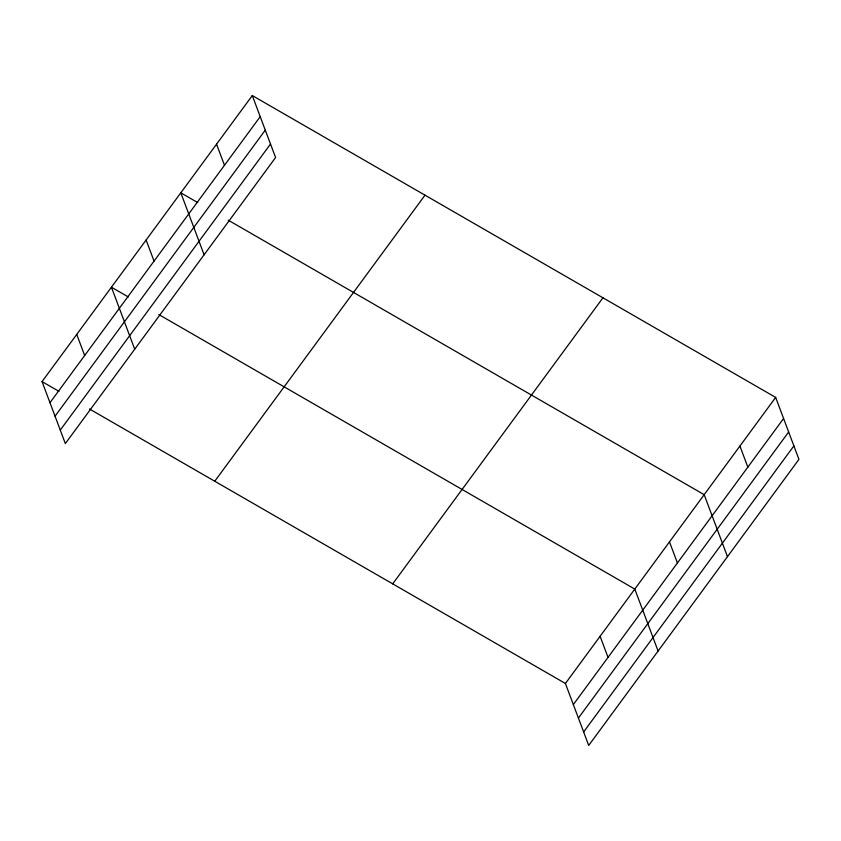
<?xml version="1.0" encoding="UTF-8"?>
<svg xmlns="http://www.w3.org/2000/svg" width="841" height="841" viewBox="0 0 841 841"><rect width="100%" height="100%" fill="white"/><g stroke="black" fill="none" stroke-linecap="round" stroke-linejoin="round"><path stroke-width="1.26" d="M252.289 95.559L275.585 157.519L65.335 443.585L42.05 381.614L252.289 95.559L775.665 397.415L798.95 459.386L588.711 745.441L565.415 683.481L89.461 408.968M49.976 402.713L260.216 116.657M55.043 416.2L265.283 130.134M60.268 430.098L270.508 144.032M214.76 481.231L424.999 195.175M392.705 583.864L602.944 297.809M565.415 683.481L775.665 397.415M573.352 704.569L783.591 418.513M578.419 718.056L788.658 432.001M583.643 731.954L793.883 445.898M197.74 202.586L180.804 192.82L204.1 254.781M228.216 220.163L704.18 494.676L727.465 556.637M128.358 296.989L111.433 287.223L134.718 349.183M158.844 314.566L634.797 589.078L658.093 651.039M42.05 381.614L58.986 391.38M739.922 446.045L747.849 467.144M669.489 541.877L677.415 562.965M600.106 636.28L608.032 657.368M216.547 144.189L224.473 165.278M146.124 240.021L154.05 261.109M76.741 334.424L84.668 355.512"/></g></svg>
